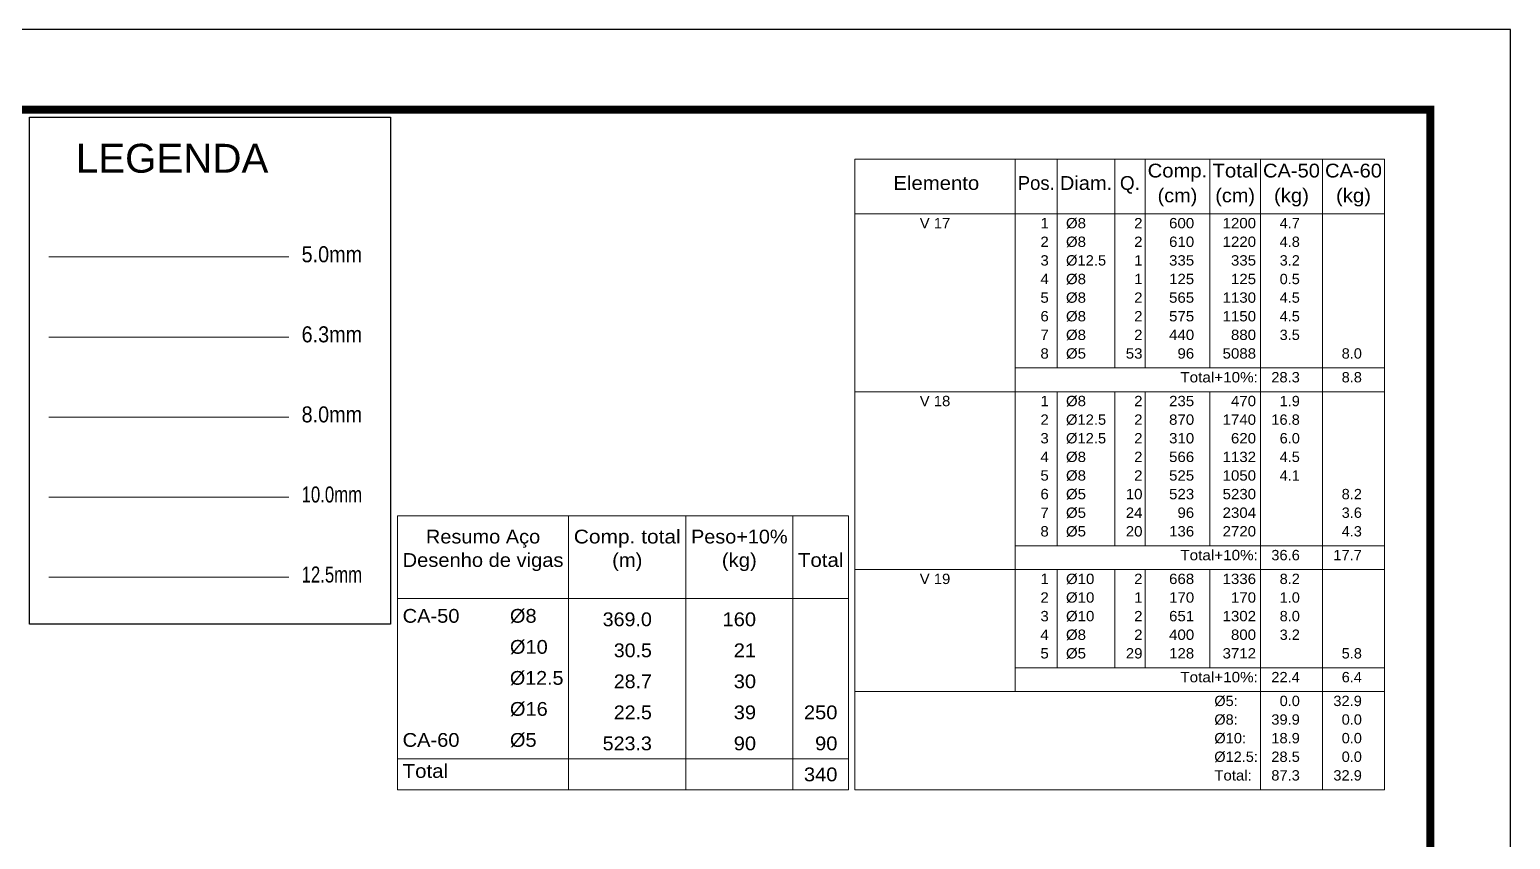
# Model space of a CAD drawing. Header units: centimetres. Extents: x 3194 to 3278, y -951 to -517.
# Drawn here: x 3259.92 to 3278.42, y -901.88 to -891.76 of the extents above; entities that cross this region are included whole.
import ezdxf
from ezdxf.enums import TextEntityAlignment as Align

# ---------------------------------------------------------------- set-up
doc = ezdxf.new("R2010")
doc.units = ezdxf.units.CM
for name, color, linetype, lineweight in [('ARM_LONGITUDINAL_Ø10', 33, 'Continuous', 9), ('ARM_LONGITUDINAL_Ø12_5', 34, 'Continuous', 9), ('ARM_LONGITUDINAL_Ø6_3', 31, 'Continuous', 9), ('ARM_LONGITUDINAL_Ø8', 32, 'Continuous', 9), ('ARM_TRANSVERSAL_Ø5', 120, 'Continuous', 9), ('TABELAS', 7, 'Continuous', 0), ('TEXTO_TABELAS', 7, 'Continuous', 0)]:
    doc.layers.add(name, color=color, linetype=linetype, lineweight=lineweight)
doc.layers.add('ARQ-FOLHA', color=7, linetype='Continuous')
doc.layers.add('Camada 1', color=7, linetype='Continuous')
doc.styles.add('CYPETXT', font='arial.ttf', dxfattribs={"height": 0.2})
doc.styles.add('TQS_ARIAL', font='arial.ttf')

# ---------------------------------------------------------------- blocks, each defined once
blk = doc.blocks.new('FOLHA A1')
at = {"layer": 'ARQ-FOLHA'}
for p, q in [((841, 0), (0, 0)), ((841, -594), (841, 0))]:
    blk.add_line(p, q, dxfattribs=at)
at = {"layer": 'ARQ-FOLHA', "const_width": 1}
blk.add_lwpolyline([(25, -10), (25, -584), (831, -584), (831, -10), (25, -10)], dxfattribs=at)

msp = doc.modelspace()

# ---------------------------------------------------------------- linework, layer by layer
msp.add_lwpolyline([(3259.9194, -892.85856), (3264.42772, -892.85856), (3264.42772, -899.18838), (3259.9194, -899.18838)], close=True)
at = {"layer": 'ARM_LONGITUDINAL_Ø10'}
msp.add_line((3260.15866, -897.60271), (3263.15866, -897.60271), dxfattribs=at)
at = {"layer": 'ARM_LONGITUDINAL_Ø12_5'}
msp.add_line((3260.15866, -898.60271), (3263.15866, -898.60271), dxfattribs=at)
at = {"layer": 'ARM_LONGITUDINAL_Ø6_3'}
msp.add_line((3260.15866, -895.60271), (3263.15866, -895.60271), dxfattribs=at)
at = {"layer": 'ARM_LONGITUDINAL_Ø8'}
msp.add_line((3260.15866, -896.60271), (3263.15866, -896.60271), dxfattribs=at)
at = {"layer": 'ARM_TRANSVERSAL_Ø5'}
msp.add_line((3260.15866, -894.60271), (3263.15866, -894.60271), dxfattribs=at)
at = {"layer": 'TABELAS'}
for p, q in [((3270.23027, -894.09672), (3270.23027, -893.37992)), ((3270.23027, -893.37992), (3276.84676, -893.37992)), ((3272.23214, -894.09672), (3272.23214, -893.37992)), ((3272.75908, -894.09672), (3272.75908, -893.37992)), ((3273.47717, -894.09672), (3273.47717, -893.37992)), ((3273.85559, -894.09672), (3273.85559, -893.37992)), ((3274.66408, -894.09672), (3274.66408, -893.37992)), ((3275.29693, -894.09672), (3275.29693, -893.37992)), ((3276.07185, -894.09672), (3276.07185, -893.37992)), ((3276.84676, -894.09672), (3276.84676, -893.37992)), ((3270.23027, -894.06443), (3276.84676, -894.06443)), ((3270.23027, -896.25357), (3270.23027, -894.09672)), ((3272.23214, -896.25357), (3272.23214, -894.09672)), ((3272.75908, -895.9888), (3272.75908, -894.09672)), ((3273.47717, -895.9888), (3273.47717, -894.09672)), ((3273.85559, -895.9888), (3273.85559, -894.09672)), ((3274.66408, -895.9888), (3274.66408, -894.09672)), ((3275.29693, -896.25357), (3275.29693, -894.09672)), ((3276.07185, -896.25357), (3276.07185, -894.09672)), ((3276.84676, -896.25357), (3276.84676, -894.09672)), ((3272.23214, -895.9888), (3276.84676, -895.9888)), ((3270.23027, -896.31814), (3270.23027, -896.25357)), ((3270.23027, -896.28585), (3276.84676, -896.28585)), ((3270.23027, -898.47499), (3270.23027, -896.31814)), ((3272.23214, -896.31814), (3272.23214, -896.25357)), ((3272.23214, -898.47499), (3272.23214, -896.31814)), ((3272.75908, -896.31814), (3272.75908, -896.28585)), ((3272.75908, -898.21023), (3272.75908, -896.31814)), ((3273.47717, -896.31814), (3273.47717, -896.28585)), ((3273.47717, -898.21023), (3273.47717, -896.31814)), ((3273.85559, -896.31814), (3273.85559, -896.28585)), ((3273.85559, -898.21023), (3273.85559, -896.31814)), ((3274.66408, -896.31814), (3274.66408, -896.28585)), ((3274.66408, -898.21023), (3274.66408, -896.31814)), ((3275.29693, -896.31814), (3275.29693, -896.25357)), ((3275.29693, -898.47499), (3275.29693, -896.31814)), ((3276.07185, -896.31814), (3276.07185, -896.25357)), ((3276.07185, -898.47499), (3276.07185, -896.31814)), ((3276.84676, -896.31814), (3276.84676, -896.25357)), ((3276.84676, -898.47499), (3276.84676, -896.31814)), ((3266.65373, -901.25948), (3266.65373, -897.83694)), ((3268.11833, -901.25948), (3268.11833, -897.83694)), ((3269.45376, -901.25948), (3269.45376, -897.83694)), ((3272.23214, -898.21023), (3276.84676, -898.21023)), ((3270.23027, -898.53957), (3270.23027, -898.47499)), ((3270.23027, -898.50728), (3276.84676, -898.50728)), ((3270.23027, -899.99899), (3270.23027, -898.53957)), ((3272.23214, -898.53957), (3272.23214, -898.47499)), ((3272.23214, -899.99899), (3272.23214, -898.53957)), ((3272.75908, -898.53957), (3272.75908, -898.50728)), ((3272.75908, -899.73423), (3272.75908, -898.53957)), ((3273.47717, -898.53957), (3273.47717, -898.50728)), ((3273.47717, -899.73423), (3273.47717, -898.53957)), ((3273.85559, -898.53957), (3273.85559, -898.50728)), ((3273.85559, -899.73423), (3273.85559, -898.53957)), ((3274.66408, -898.53957), (3274.66408, -898.50728)), ((3274.66408, -899.73423), (3274.66408, -898.53957)), ((3275.29693, -898.53957), (3275.29693, -898.47499)), ((3275.29693, -899.99899), (3275.29693, -898.53957)), ((3276.07185, -898.53957), (3276.07185, -898.47499)), ((3276.07185, -899.99899), (3276.07185, -898.53957)), ((3276.84676, -898.53957), (3276.84676, -898.47499)), ((3276.84676, -899.99899), (3276.84676, -898.53957)), ((3264.51497, -898.87016), (3270.15119, -898.87016)), ((3272.23214, -899.73423), (3276.84676, -899.73423)), ((3270.23027, -900.06357), (3270.23027, -899.99899)), ((3272.23214, -900.03128), (3272.23214, -899.99899)), ((3275.29693, -900.06357), (3275.29693, -899.99899)), ((3276.07185, -900.06357), (3276.07185, -899.99899)), ((3276.84676, -900.06357), (3276.84676, -899.99899)), ((3270.23027, -900.03128), (3276.84676, -900.03128)), ((3270.23027, -900.29604), (3270.23027, -900.06357)), ((3275.29693, -900.29604), (3275.29693, -900.06357)), ((3276.07185, -900.29604), (3276.07185, -900.06357)), ((3276.84676, -900.29604), (3276.84676, -900.06357)), ((3270.23027, -900.52852), (3270.23027, -900.29604)), ((3275.29693, -900.52852), (3275.29693, -900.29604)), ((3276.07185, -900.52852), (3276.07185, -900.29604)), ((3276.84676, -900.52852), (3276.84676, -900.29604)), ((3270.23027, -900.76099), (3270.23027, -900.52852)), ((3275.29693, -900.76099), (3275.29693, -900.52852)), ((3276.07185, -900.76099), (3276.07185, -900.52852)), ((3276.84676, -900.76099), (3276.84676, -900.52852)), ((3270.23027, -900.99347), (3270.23027, -900.76099)), ((3275.29693, -900.99347), (3275.29693, -900.76099)), ((3276.07185, -900.99347), (3276.07185, -900.76099)), ((3276.84676, -900.99347), (3276.84676, -900.76099)), ((3270.23027, -901.25823), (3270.23027, -900.99347)), ((3275.29693, -901.25823), (3275.29693, -900.99347)), ((3276.07185, -901.25823), (3276.07185, -900.99347)), ((3276.84676, -901.25823), (3276.84676, -900.99347)), ((3270.23027, -901.25823), (3276.84676, -901.25823))]:
    msp.add_line(p, q, dxfattribs=at)
msp.add_lwpolyline([(3264.51497, -901.25948), (3270.15119, -901.25948), (3270.15119, -897.83694), (3264.51497, -897.83694), (3264.51497, -901.25948)], close=True, dxfattribs=at)
at = {"layer": 'TEXTO_TABELAS'}
msp.add_line((3264.51497, -900.87202), (3270.15119, -900.87202), dxfattribs=at)

# ---------------------------------------------------------------- block references
at = {"layer": 'ARQ-FOLHA', "xscale": 0.1, "yscale": 0.1, "zscale": 0.1}
msp.add_blockref('FOLHA A1', (3194.3194, -891.76367), dxfattribs=at)

# ---------------------------------------------------------------- texts
at = {"style": 'CYPETXT'}
for s, width, p, p2 in [('5.0mm', 0.885362, (3263.31749, -894.66926), (3264.07349, -894.66926)), ('6.3mm', 0.885362, (3263.31749, -895.66926), (3264.07349, -895.66926)), ('8.0mm', 0.885362, (3263.31749, -896.66926), (3264.07349, -896.66926)), ('10.0mm', 0.749051, (3263.31749, -897.66926), (3264.07349, -897.66926)), ('12.5mm', 0.749051, (3263.31749, -898.66926), (3264.07349, -898.66926))]:
    msp.add_text(s, height=0.2, dxfattribs=dict(at, width=width)).set_placement(p, p2, align=Align.FIT)
at = {"layer": 'Camada 1', "color": 0, "lineweight": 25, "style": 'TQS_ARIAL'}
msp.add_text('LEGENDA', height=0.360425, dxfattribs=at).set_placement((3260.4964, -893.55035))
at = {"layer": 'TEXTO_TABELAS', "style": 'CYPETXT'}
for s, height, width, p, p2 in [('Comp.', 0.172204, 1.04992, (3273.88787, -893.61024), (3274.63179, -893.61024)), ('Total', 0.172204, 1.062552, (3274.69637, -893.61024), (3275.26464, -893.61024)), ('CA-50', 0.172204, 1.041731, (3275.32922, -893.61024), (3276.03956, -893.61024)), ('CA-60', 0.172204, 1.041731, (3276.10413, -893.61024), (3276.81447, -893.61024)), ('Elemento', 0.172204, 1.054768, (3270.71137, -893.76522), (3271.78333, -893.76522)), ('Pos.', 0.172204, 0.96052, (3272.26443, -893.76522), (3272.72679, -893.76522)), ('Diam.', 0.172204, 1.04029, (3272.79137, -893.76522), (3273.44488, -893.76522)), ('Q.', 0.172204, 0.9866, (3273.5411, -893.76522), (3273.79166, -893.76522)), ('(cm)', 0.172204, 1.031285, (3274.01186, -893.92021), (3274.50781, -893.92021)), ('(cm)', 0.172204, 1.031285, (3274.73253, -893.92021), (3275.22848, -893.92021)), ('(kg)', 0.172204, 1.053675, (3275.46612, -893.92021), (3275.90266, -893.92021)), ('(kg)', 0.172204, 1.053675, (3276.24104, -893.92021), (3276.67757, -893.92021)), ('V 17', 0.129153, 1.028253, (3271.04038, -894.24524), (3271.42203, -894.24524)), ('1', 0.12915, 1.042546, (3272.54792, -894.24524), (3272.65253, -894.24524)), ('%%c8', 0.129153, 1.038327, (3272.86725, -894.24524), (3273.11716, -894.24524)), ('2', 0.12915, 1.042546, (3273.71868, -894.24524), (3273.8233, -894.24524)), ('600', 0.129153, 1.042546, (3274.15522, -894.24524), (3274.46906, -894.24524)), ('1200', 0.129153, 1.042546, (3274.82359, -894.24524), (3275.24204, -894.24524)), ('4.7', 0.129153, 1.00411, (3275.53715, -894.24524), (3275.789, -894.24524)), ('2', 0.12915, 1.042546, (3272.54792, -894.47772), (3272.65253, -894.47772)), ('%%c8', 0.129153, 1.038327, (3272.86725, -894.47772), (3273.11716, -894.47772)), ('2', 0.12915, 1.042546, (3273.71868, -894.47772), (3273.8233, -894.47772)), ('610', 0.129153, 1.042546, (3274.15522, -894.47772), (3274.46906, -894.47772)), ('1220', 0.129153, 1.042546, (3274.82359, -894.47772), (3275.24204, -894.47772)), ('4.8', 0.129153, 1.00411, (3275.53715, -894.47772), (3275.789, -894.47772)), ('3', 0.12915, 1.042546, (3272.54792, -894.71019), (3272.65253, -894.71019)), ('%%c12.5', 0.129153, 1.020866, (3272.86725, -894.71019), (3273.369, -894.71019)), ('1', 0.12915, 1.042546, (3273.71868, -894.71019), (3273.8233, -894.71019)), ('335', 0.129153, 1.042546, (3274.15522, -894.71019), (3274.46906, -894.71019)), ('335', 0.129153, 1.042546, (3274.9282, -894.71019), (3275.24204, -894.71019)), ('3.2', 0.129153, 1.00411, (3275.53715, -894.71019), (3275.789, -894.71019)), ('4', 0.12915, 1.042546, (3272.54792, -894.94267), (3272.65253, -894.94267)), ('%%c8', 0.129153, 1.038327, (3272.86725, -894.94267), (3273.11716, -894.94267)), ('1', 0.12915, 1.042546, (3273.71868, -894.94267), (3273.8233, -894.94267)), ('125', 0.129153, 1.042546, (3274.15522, -894.94267), (3274.46906, -894.94267)), ('125', 0.129153, 1.042546, (3274.9282, -894.94267), (3275.24204, -894.94267)), ('0.5', 0.129153, 1.00411, (3275.53715, -894.94267), (3275.789, -894.94267)), ('5', 0.12915, 1.042546, (3272.54792, -895.17514), (3272.65253, -895.17514)), ('%%c8', 0.129153, 1.038327, (3272.86725, -895.17514), (3273.11716, -895.17514)), ('2', 0.12915, 1.042546, (3273.71868, -895.17514), (3273.8233, -895.17514)), ('565', 0.129153, 1.042546, (3274.15522, -895.17514), (3274.46906, -895.17514)), ('1130', 0.129153, 1.042546, (3274.82359, -895.17514), (3275.24204, -895.17514)), ('4.5', 0.129153, 1.00411, (3275.53715, -895.17514), (3275.789, -895.17514)), ('6', 0.12915, 1.042546, (3272.54792, -895.40762), (3272.65253, -895.40762)), ('%%c8', 0.129153, 1.038327, (3272.86725, -895.40762), (3273.11716, -895.40762)), ('2', 0.12915, 1.042546, (3273.71868, -895.40762), (3273.8233, -895.40762)), ('575', 0.129153, 1.042546, (3274.15522, -895.40762), (3274.46906, -895.40762)), ('1150', 0.129153, 1.042546, (3274.82359, -895.40762), (3275.24204, -895.40762)), ('4.5', 0.129153, 1.00411, (3275.53715, -895.40762), (3275.789, -895.40762)), ('7', 0.12915, 1.042546, (3272.54792, -895.64009), (3272.65253, -895.64009)), ('%%c8', 0.129153, 1.038327, (3272.86725, -895.64009), (3273.11716, -895.64009)), ('2', 0.12915, 1.042546, (3273.71868, -895.64009), (3273.8233, -895.64009)), ('440', 0.129153, 1.042546, (3274.15522, -895.64009), (3274.46906, -895.64009)), ('880', 0.129153, 1.042546, (3274.9282, -895.64009), (3275.24204, -895.64009)), ('3.5', 0.129153, 1.00411, (3275.53715, -895.64009), (3275.789, -895.64009)), ('8', 0.12915, 1.042546, (3272.54792, -895.87257), (3272.65253, -895.87257)), ('%%c5', 0.129153, 1.038327, (3272.86725, -895.87257), (3273.11716, -895.87257)), ('53', 0.129153, 1.042546, (3273.61407, -895.87257), (3273.8233, -895.87257)), ('96', 0.129153, 1.042546, (3274.25983, -895.87257), (3274.46906, -895.87257)), ('5088', 0.129153, 1.042546, (3274.82359, -895.87257), (3275.24204, -895.87257)), ('8.0', 0.129153, 1.00411, (3276.31207, -895.87257), (3276.56392, -895.87257)), ('Total+10%:', 0.129153, 1.055486, (3274.296, -896.16962), (3275.26464, -896.16962)), ('28.3', 0.129153, 1.015093, (3275.43254, -896.16962), (3275.789, -896.16962)), ('8.8', 0.129153, 1.00411, (3276.31207, -896.16962), (3276.56392, -896.16962)), ('V 18', 0.129153, 1.028253, (3271.04038, -896.46667), (3271.42203, -896.46667)), ('1', 0.12915, 1.042546, (3272.54792, -896.46667), (3272.65253, -896.46667)), ('%%c8', 0.129153, 1.038327, (3272.86725, -896.46667), (3273.11716, -896.46667)), ('2', 0.12915, 1.042546, (3273.71868, -896.46667), (3273.8233, -896.46667)), ('235', 0.129153, 1.042546, (3274.15522, -896.46667), (3274.46906, -896.46667)), ('470', 0.129153, 1.042546, (3274.9282, -896.46667), (3275.24204, -896.46667)), ('1.9', 0.129153, 1.00411, (3275.53715, -896.46667), (3275.789, -896.46667)), ('2', 0.12915, 1.042546, (3272.54792, -896.69914), (3272.65253, -896.69914)), ('%%c12.5', 0.129153, 1.020866, (3272.86725, -896.69914), (3273.369, -896.69914)), ('2', 0.12915, 1.042546, (3273.71868, -896.69914), (3273.8233, -896.69914)), ('870', 0.129153, 1.042546, (3274.15522, -896.69914), (3274.46906, -896.69914)), ('1740', 0.129153, 1.042546, (3274.82359, -896.69914), (3275.24204, -896.69914)), ('16.8', 0.129153, 1.015093, (3275.43254, -896.69914), (3275.789, -896.69914)), ('3', 0.12915, 1.042546, (3272.54792, -896.93162), (3272.65253, -896.93162)), ('%%c12.5', 0.129153, 1.020866, (3272.86725, -896.93162), (3273.369, -896.93162)), ('2', 0.12915, 1.042546, (3273.71868, -896.93162), (3273.8233, -896.93162)), ('310', 0.129153, 1.042546, (3274.15522, -896.93162), (3274.46906, -896.93162)), ('620', 0.129153, 1.042546, (3274.9282, -896.93162), (3275.24204, -896.93162)), ('6.0', 0.129153, 1.00411, (3275.53715, -896.93162), (3275.789, -896.93162)), ('4', 0.12915, 1.042546, (3272.54792, -897.16409), (3272.65253, -897.16409)), ('%%c8', 0.129153, 1.038327, (3272.86725, -897.16409), (3273.11716, -897.16409)), ('2', 0.12915, 1.042546, (3273.71868, -897.16409), (3273.8233, -897.16409)), ('566', 0.129153, 1.042546, (3274.15522, -897.16409), (3274.46906, -897.16409)), ('1132', 0.129153, 1.042546, (3274.82359, -897.16409), (3275.24204, -897.16409)), ('4.5', 0.129153, 1.00411, (3275.53715, -897.16409), (3275.789, -897.16409)), ('5', 0.12915, 1.042546, (3272.54792, -897.39657), (3272.65253, -897.39657)), ('%%c8', 0.129153, 1.038327, (3272.86725, -897.39657), (3273.11716, -897.39657)), ('2', 0.12915, 1.042546, (3273.71868, -897.39657), (3273.8233, -897.39657)), ('525', 0.129153, 1.042546, (3274.15522, -897.39657), (3274.46906, -897.39657)), ('1050', 0.129153, 1.042546, (3274.82359, -897.39657), (3275.24204, -897.39657)), ('4.1', 0.129153, 1.00411, (3275.53715, -897.39657), (3275.789, -897.39657)), ('6', 0.12915, 1.042546, (3272.54792, -897.62904), (3272.65253, -897.62904)), ('%%c5', 0.129153, 1.038327, (3272.86725, -897.62904), (3273.11716, -897.62904)), ('10', 0.129153, 1.042546, (3273.61407, -897.62904), (3273.8233, -897.62904)), ('523', 0.129153, 1.042546, (3274.15522, -897.62904), (3274.46906, -897.62904)), ('5230', 0.129153, 1.042546, (3274.82359, -897.62904), (3275.24204, -897.62904)), ('8.2', 0.129153, 1.00411, (3276.31207, -897.62904), (3276.56392, -897.62904)), ('7', 0.12915, 1.042546, (3272.54792, -897.86152), (3272.65253, -897.86152)), ('%%c5', 0.129153, 1.038327, (3272.86725, -897.86152), (3273.11716, -897.86152)), ('24', 0.129153, 1.042546, (3273.61407, -897.86152), (3273.8233, -897.86152)), ('96', 0.129153, 1.042546, (3274.25983, -897.86152), (3274.46906, -897.86152)), ('2304', 0.129153, 1.042546, (3274.82359, -897.86152), (3275.24204, -897.86152)), ('3.6', 0.129153, 1.00411, (3276.31207, -897.86152), (3276.56392, -897.86152)), ('8', 0.12915, 1.042546, (3272.54792, -898.09399), (3272.65253, -898.09399)), ('%%c5', 0.129153, 1.038327, (3272.86725, -898.09399), (3273.11716, -898.09399)), ('20', 0.129153, 1.042546, (3273.61407, -898.09399), (3273.8233, -898.09399)), ('136', 0.129153, 1.042546, (3274.15522, -898.09399), (3274.46906, -898.09399)), ('2720', 0.129153, 1.042546, (3274.82359, -898.09399), (3275.24204, -898.09399)), ('4.3', 0.129153, 1.00411, (3276.31207, -898.09399), (3276.56392, -898.09399)), ('Resumo Aço', 0.172204, 1.037229, (3264.87014, -898.18134), (3266.29857, -898.18134)), ('Comp. total', 0.1722035, 1.085641, (3266.71831, -898.18134), (3268.05375, -898.18134)), ('Peso+10%', 0.172204, 1.030747, (3268.1829, -898.18134), (3269.38919, -898.18134)), ('Desenho de vigas', 0.1722035, 1.043502, (3264.57954, -898.47409), (3266.58916, -898.47409)), ('(m)', 0.172204, 1.045779, (3267.19747, -898.47409), (3267.57459, -898.47409)), ('(kg)', 0.172204, 1.053675, (3268.56778, -898.47409), (3269.00431, -898.47409)), ('Total', 0.172204, 1.062552, (3269.51834, -898.47409), (3270.08661, -898.47409)), ('Total+10%:', 0.129153, 1.055486, (3274.296, -898.39104), (3275.26464, -898.39104)), ('36.6', 0.129153, 1.015093, (3275.43254, -898.39104), (3275.789, -898.39104)), ('17.7', 0.129153, 1.015093, (3276.20746, -898.39104), (3276.56392, -898.39104)), ('V 19', 0.129153, 1.028253, (3271.04038, -898.68809), (3271.42203, -898.68809)), ('1', 0.12915, 1.042546, (3272.54792, -898.68809), (3272.65253, -898.68809)), ('%%c10', 0.129153, 1.039569, (3272.86725, -898.68809), (3273.22177, -898.68809)), ('2', 0.12915, 1.042546, (3273.71868, -898.68809), (3273.8233, -898.68809)), ('668', 0.129153, 1.042546, (3274.15522, -898.68809), (3274.46906, -898.68809)), ('1336', 0.129153, 1.042546, (3274.82359, -898.68809), (3275.24204, -898.68809)), ('8.2', 0.129153, 1.00411, (3275.53715, -898.68809), (3275.789, -898.68809)), ('2', 0.12915, 1.042546, (3272.54792, -898.92057), (3272.65253, -898.92057)), ('%%c10', 0.129153, 1.039569, (3272.86725, -898.92057), (3273.22177, -898.92057)), ('1', 0.12915, 1.042546, (3273.71868, -898.92057), (3273.8233, -898.92057)), ('170', 0.129153, 1.042546, (3274.15522, -898.92057), (3274.46906, -898.92057)), ('170', 0.129153, 1.042546, (3274.9282, -898.92057), (3275.24204, -898.92057)), ('1.0', 0.129153, 1.00411, (3275.53715, -898.92057), (3275.789, -898.92057)), ('CA-50', 0.172204, 1.041731, (3264.57954, -899.17151), (3265.28988, -899.17151)), ('%%c8', 0.172204, 1.038327, (3265.92015, -899.17151), (3266.25336, -899.17151)), ('369.0', 0.172204, 1.021194, (3267.07865, -899.21456), (3267.69341, -899.21456)), ('160', 0.172204, 1.042546, (3268.57682, -899.21456), (3268.99527, -899.21456)), ('3', 0.12915, 1.042546, (3272.54792, -899.15304), (3272.65253, -899.15304)), ('%%c10', 0.129153, 1.039569, (3272.86725, -899.15304), (3273.22177, -899.15304)), ('2', 0.12915, 1.042546, (3273.71868, -899.15304), (3273.8233, -899.15304)), ('651', 0.129153, 1.042546, (3274.15522, -899.15304), (3274.46906, -899.15304)), ('1302', 0.129153, 1.042546, (3274.82359, -899.15304), (3275.24204, -899.15304)), ('8.0', 0.129153, 1.00411, (3275.53715, -899.15304), (3275.789, -899.15304)), ('4', 0.12915, 1.042546, (3272.54792, -899.38552), (3272.65253, -899.38552)), ('%%c8', 0.129153, 1.038327, (3272.86725, -899.38552), (3273.11716, -899.38552)), ('2', 0.12915, 1.042546, (3273.71868, -899.38552), (3273.8233, -899.38552)), ('400', 0.129153, 1.042546, (3274.15522, -899.38552), (3274.46906, -899.38552)), ('800', 0.129153, 1.042546, (3274.9282, -899.38552), (3275.24204, -899.38552)), ('3.2', 0.129153, 1.00411, (3275.53715, -899.38552), (3275.789, -899.38552)), ('%%c10', 0.172204, 1.039569, (3265.92015, -899.55897), (3266.39285, -899.55897)), ('30.5', 0.172204, 1.015093, (3267.21813, -899.60202), (3267.69341, -899.60202)), ('21', 0.172204, 1.042546, (3268.7163, -899.60202), (3268.99527, -899.60202)), ('5', 0.12915, 1.042546, (3272.54792, -899.61799), (3272.65253, -899.61799)), ('%%c5', 0.129153, 1.038327, (3272.86725, -899.61799), (3273.11716, -899.61799)), ('29', 0.129153, 1.042546, (3273.61407, -899.61799), (3273.8233, -899.61799)), ('128', 0.129153, 1.042546, (3274.15522, -899.61799), (3274.46906, -899.61799)), ('3712', 0.129153, 1.042546, (3274.82359, -899.61799), (3275.24204, -899.61799)), ('5.8', 0.129153, 1.00411, (3276.31207, -899.61799), (3276.56392, -899.61799)), ('%%c12.5', 0.172204, 1.020866, (3265.92015, -899.94643), (3266.58916, -899.94643)), ('28.7', 0.172204, 1.015093, (3267.21813, -899.98948), (3267.69341, -899.98948)), ('30', 0.172204, 1.042546, (3268.7163, -899.98948), (3268.99527, -899.98948)), ('Total+10%:', 0.129153, 1.055486, (3274.296, -899.91504), (3275.26464, -899.91504)), ('22.4', 0.129153, 1.015093, (3275.43254, -899.91504), (3275.789, -899.91504)), ('6.4', 0.129153, 1.00411, (3276.31207, -899.91504), (3276.56392, -899.91504)), ('%%c16', 0.172204, 1.039569, (3265.92015, -900.33389), (3266.39285, -900.33389)), ('22.5', 0.172204, 1.015093, (3267.21813, -900.37694), (3267.69341, -900.37694)), ('39', 0.172204, 1.042546, (3268.7163, -900.37694), (3268.99527, -900.37694)), ('250', 0.172204, 1.042546, (3269.59325, -900.37694), (3270.0117, -900.37694)), ('%%c5:', 0.129153, 1.005904, (3274.72026, -900.21209), (3275.01279, -900.21209)), ('0.0', 0.129153, 1.00411, (3275.53715, -900.21209), (3275.789, -900.21209)), ('32.9', 0.129153, 1.015093, (3276.20746, -900.21209), (3276.56392, -900.21209)), ('%%c8:', 0.129153, 1.005904, (3274.72026, -900.44457), (3275.01279, -900.44457)), ('39.9', 0.129153, 1.015093, (3275.43254, -900.44457), (3275.789, -900.44457)), ('0.0', 0.129153, 1.00411, (3276.31207, -900.44457), (3276.56392, -900.44457)), ('CA-60', 0.172204, 1.041731, (3264.57954, -900.72135), (3265.28988, -900.72135)), ('%%c5', 0.172204, 1.038327, (3265.92015, -900.72135), (3266.25336, -900.72135)), ('%%c10:', 0.129153, 1.015304, (3274.72026, -900.67704), (3275.11741, -900.67704)), ('18.9', 0.129153, 1.015093, (3275.43254, -900.67704), (3275.789, -900.67704)), ('0.0', 0.129153, 1.00411, (3276.31207, -900.67704), (3276.56392, -900.67704)), ('523.3', 0.172204, 1.021194, (3267.07865, -900.7644), (3267.69341, -900.7644)), ('90', 0.172204, 1.042546, (3268.7163, -900.7644), (3268.99527, -900.7644)), ('90', 0.172204, 1.042546, (3269.73273, -900.7644), (3270.0117, -900.7644)), ('Total', 0.172204, 1.062552, (3264.57954, -901.1088), (3265.14782, -901.1088)), ('%%c12.5:', 0.129153, 1.005073, (3274.72026, -900.90952), (3275.26464, -900.90952)), ('28.5', 0.129153, 1.015093, (3275.43254, -900.90952), (3275.789, -900.90952)), ('0.0', 0.129153, 1.00411, (3276.31207, -900.90952), (3276.56392, -900.90952)), ('340', 0.172204, 1.042546, (3269.59325, -901.15185), (3270.0117, -901.15185)), ('Total:', 0.129153, 1.038965, (3274.72026, -901.14199), (3275.18909, -901.14199)), ('87.3', 0.129153, 1.015093, (3275.43254, -901.14199), (3275.789, -901.14199)), ('32.9', 0.129153, 1.015093, (3276.20746, -901.14199), (3276.56392, -901.14199))]:
    msp.add_text(s, height=height, dxfattribs=dict(at, width=width)).set_placement(p, p2, align=Align.FIT)

doc.saveas('drawing.dxf')
